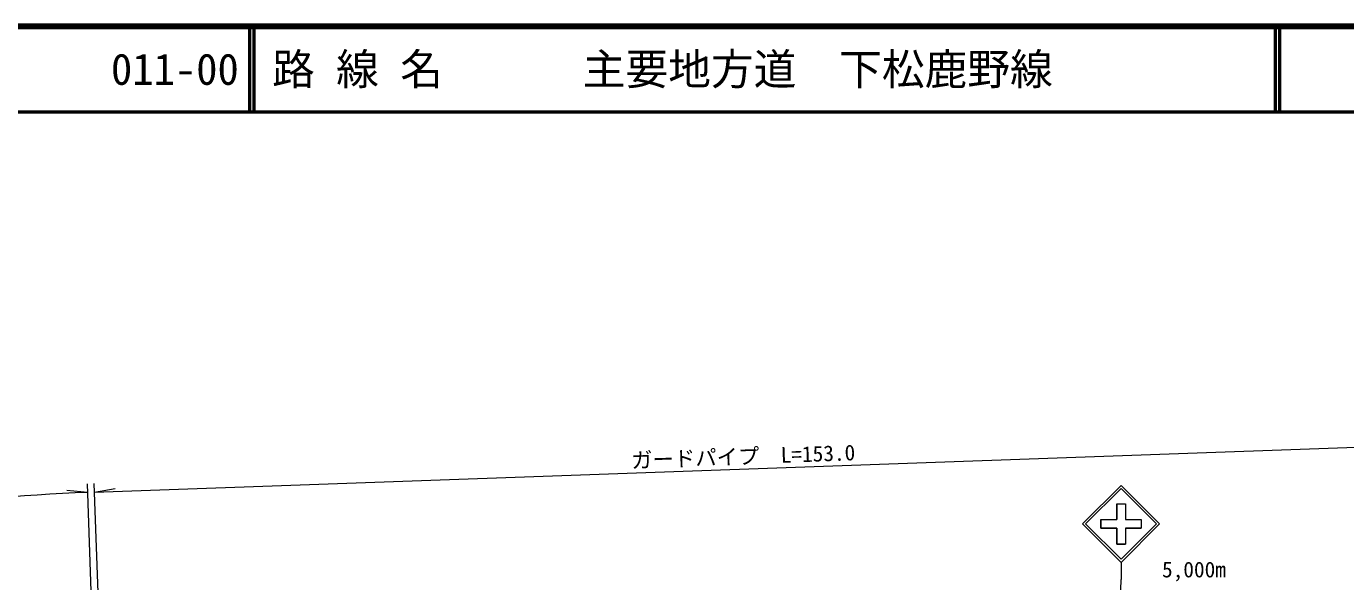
# Model space of a CAD drawing. Units: millimetres at full size, sheet at 1:1000; details may follow other scales. Extents: x 40000 to 680000, y 20000 to 380000.
# Drawn here: x 151626 to 306004, y 315081 to 380000 of the extents above; entities that cross this region are included whole.
import ezdxf
from ezdxf.enums import TextEntityAlignment as Align

# ---------------------------------------------------------------- set-up
doc = ezdxf.new("R2010")
doc.units = ezdxf.units.MM
doc.header["$LTSCALE"] = 1000
for name, color, linetype, lineweight in [('M-STR-HTXT', 7, 'Continuous', 13), ('M-STR-STRC', 7, 'Continuous', 13), ('M-TTL', 2, 'Continuous', 140), ('M-TTL-LINE', 7, 'Continuous', 50)]:
    doc.layers.add(name, color=color, linetype=linetype, lineweight=lineweight)
doc.layers.add('M-TTL-TXT', color=7, linetype='Continuous')
doc.styles.add('ＭＳ ゴシック', font='')
doc.styles.get('ＭＳ ゴシック').set_extended_font_data('MS Gothic')

msp = doc.modelspace()

# ---------------------------------------------------------------- linework, layer by layer
at = {"layer": 'M-STR-HTXT'}
for p, q in [((159595, 325543), (311524, 330971)), ((158798, 325515), (156354, 325748)), ((160003, 291789), (158762, 326514)), ((160803, 291719), (159559, 326542)), ((159595, 325543), (162012, 325971)), ((279192, 293920), (279728, 315333))]:
    msp.add_line(p, q, dxfattribs=at)
msp.add_arc((168401, 91045), 234666, 92.34534, 115.37891, dxfattribs=at)
at = {"layer": 'M-STR-STRC'}
for p, q in [((275228, 321833), (279728, 326333)), ((275581, 321833), (279728, 325979)), ((284228, 321832), (279728, 326333)), ((283875, 321832), (279728, 325979)), ((279229, 324192), (280229, 324192)), ((279229, 324192), (279229, 322332)), ((280229, 324192), (280229, 322332)), ((275228, 321833), (279728, 317332)), ((275581, 321833), (279728, 317686)), ((277368, 322333), (279229, 322332)), ((277368, 322333), (277368, 321333)), ((277368, 321333), (279229, 321332)), ((279229, 321332), (279228, 319472)), ((279728, 317686), (283875, 321832)), ((279728, 317332), (284228, 321832)), ((280229, 321332), (280228, 319472)), ((280229, 322332), (282088, 322332)), ((280229, 321332), (282088, 321332)), ((282088, 322332), (282088, 321332)), ((279228, 319472), (280228, 319472)), ((279728, 317332), (279728, 315333))]:
    msp.add_line(p, q, dxfattribs=at)
msp.add_lwpolyline([(277368, 322333), (279229, 322332), (279229, 324192), (280229, 324192), (280229, 322332), (282088, 322332), (282088, 321332), (280229, 321332), (280228, 319472), (279228, 319472), (279229, 321332), (277368, 321333)], close=True, dxfattribs=at)
at = {"layer": 'M-TTL'}
msp.add_line((680000, 380000), (40000, 380000), dxfattribs=at)
at = {"layer": 'M-TTL-LINE'}
for p, q in [((177750, 380000), (177750, 370000)), ((178250, 380000), (178250, 370000)), ((297750, 380000), (297750, 370000)), ((298250, 380000), (298250, 370000)), ((40000, 370000), (680000, 370000))]:
    msp.add_line(p, q, dxfattribs=at)

# ---------------------------------------------------------------- texts
at = {"layer": 'M-STR-HTXT', "style": 'ＭＳ ゴシック'}
msp.add_text('ガードパイプ\u3000L=153.0', height=1833, rotation=2.046, dxfattribs=at).set_placement((235560, 328257), align=Align.BOTTOM_CENTER)
msp.add_text('5,000m', height=1833, dxfattribs=at).set_placement((284517, 315024), align=Align.BOTTOM_LEFT)
at = {"layer": 'M-TTL-TXT', "style": 'ＭＳ ゴシック'}
for s, p in [('011-00', (161521, 375000)), ('路 線 名', (180380, 375000)), ('主要地方道\u3000下松鹿野線', (216734, 375000))]:
    msp.add_text(s, height=3666, dxfattribs=at).set_placement(p, align=Align.MIDDLE_LEFT)

doc.saveas('drawing.dxf')
